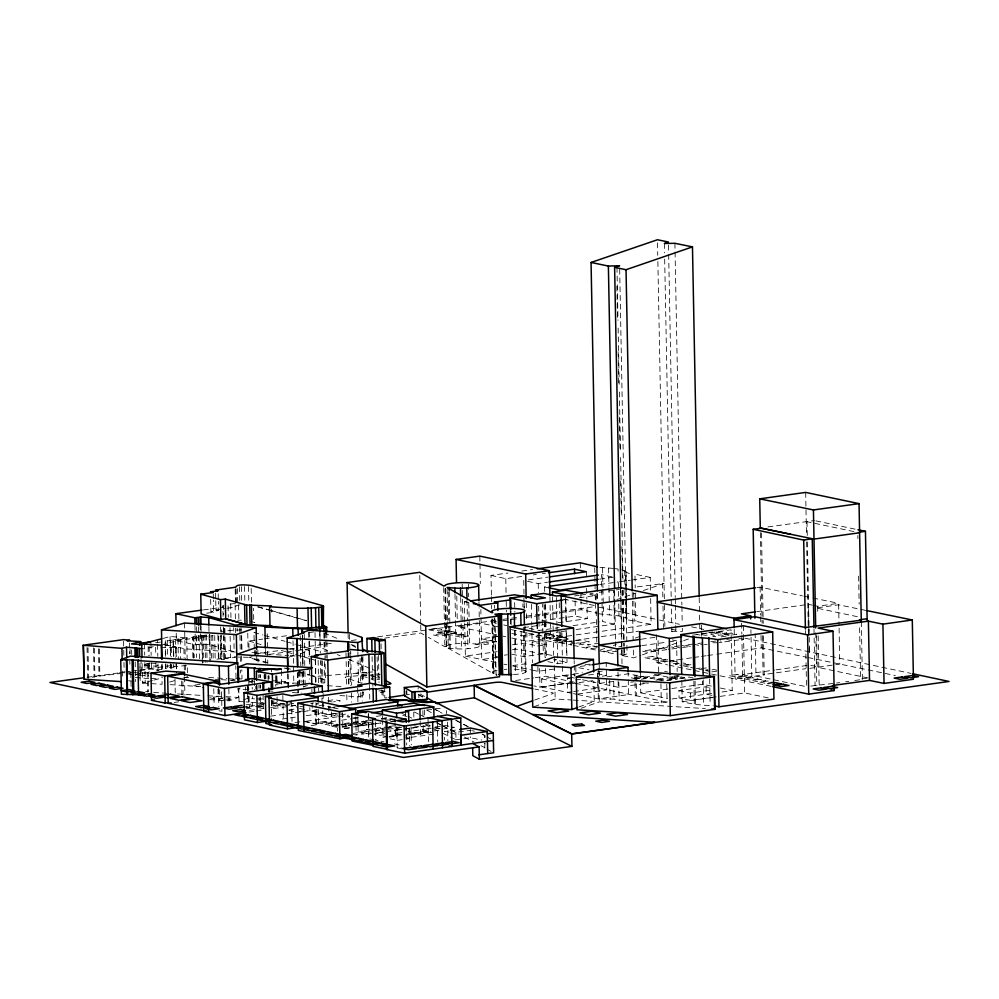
<?xml version="1.0" encoding="UTF-8"?>
<svg xmlns="http://www.w3.org/2000/svg" width="999" height="999" viewBox="0 0 999 999"><rect width="100%" height="100%" fill="white"/><g stroke="black" fill="none" stroke-linecap="round" stroke-linejoin="round"><path stroke-width="0.75" stroke-dasharray="5 3.75" d="M626.398 597.976L625.998 571.59L621.69 569.73M650.636 598.576L651.136 624.313L626.385 619.58L626.311 588.236M209.977 661.987L209.678 634.377L210.165 660.027M165.384 656.355L165.097 641.258L173.464 639.934L173.789 656.53M165.884 664.085L165.959 668.618L165.971 667.856L173.988 667.095L173.926 664.073M446.391 646.415L444.842 646.74L428.371 637.325M202.36 663.086L201.835 635.539L192.495 637L192.907 658.129M625.911 572.24L629.432 573.538M223.077 616.42L222.877 605.906L223.888 605.244M224.088 635.526L224.088 659.964L223.626 635.826M176.224 633.204L176.373 640.709L195.342 644.792L201.398 644.03L209.241 644.567L234.153 651.735L233.691 627.722M141.009 658.304L141.334 674.999L140.21 675.474L139.972 663.336M207.842 695.816L224.588 696.54M265.372 649.55L265.447 654.058L267.607 653.259L249.163 652.11M238.773 687.999L239.036 701.523L241.858 700.474M243.269 699.949L247.502 698.376L254.433 698.838M671.74 626.972L671.827 631.655L675.886 630.157L675.799 625.474M265.297 703.271L259.265 703.346L259.153 697.339M534.14 706.63L555.157 698.975L571.69 699.999M578.821 707.005L594.243 701.398L593.856 681.181M209.628 699.612L229.096 700.823L238.411 697.464L238.237 688.436M534.64 700.062L552.984 693.531A5.657 0.937 -1.1 0 0 552.459 692.732L534.877 689.11M240.235 687.961L237.412 688.973L248.214 689.66M581.143 708.266L599.288 701.86L705.331 708.591M149.338 663.011L142.732 665.346L155.969 666.196L161.251 664.335M135.402 674.887L141.995 672.552L147.877 672.926M289.048 657.192L295.966 654.757M300.562 653.883L309.203 650.062L300.125 649.512M231.631 680.307L235.602 678.908M250.387 681.518L253.034 680.581M307.43 685.514L303.359 686.95L307.217 685.564M292.395 692.569L301.336 693.044M339.897 695.541L358.753 696.865L363.611 695.154L363.549 692.045M248.739 696.078L248.314 702.272L248.202 696.266M616.833 599.612L636.013 593.044M643.393 590.521L664.048 583.466L634.777 587.2M599.987 650.112L605.881 648.089M613.261 645.566L616.221 644.555M635.389 637.999L642.769 635.476M621.915 647.702L622.065 655.506L633.491 657.866L640.871 655.332M642.345 654.832L670.391 645.192M671.877 644.68L682.205 641.133M683.678 640.621L691.058 638.086M622.065 655.506L627.06 653.883L619.642 267.295M619.88 654.133L627.06 653.883M142.12 663.523L142.495 683.079L152.46 680.444M161.326 645.192L186.726 637.687L187.125 658.741M169.555 682.092L175.524 680.319M182.992 678.121L187.475 676.798L187.275 666.271M239.86 604.969C238.973 605.144 234.141 605.494 236.101 606.93L236.039 603.896M163.074 638.411L170.067 636.563L186.726 637.687M153.908 680.082L162.425 677.884M240.771 679.12L241.995 678.796L241.82 669.742M153.272 646.69L144.605 648.875L141.758 648.588M237.1 657.092L221.903 659.128L221.428 634.989M128.584 680.769L136.513 681.393M257.08 705.943L263.149 704.969M127.647 674.113L130.045 673.351M810.788 686.076L835.052 683.229M767.944 526.91L814.422 520.554M495.005 618.856L496.078 674.924L496.99 674.787M809.814 668.368L839.784 664.06L839.06 626.635M547.914 661.65L557.704 663.723L567.02 662.325L566.408 630.032M215.759 600.749L215.934 609.865L226.011 608.403M227.46 608.191L236.101 606.93M272.19 700.486L272.252 703.496L277.21 704.37L282.043 703.671L271.141 703.096M249.013 712.075L254.757 711.238M256.194 711.026L263.374 709.989L263.024 691.882M574.575 595.941L579.208 595.267M580.744 595.042L588.473 593.918M590.009 593.693L593.094 593.244M599.275 592.345L602.36 591.895M608.541 591.008L614.71 590.109M616.258 589.885L619.343 589.435M559.777 631.892L559.989 642.619L638.723 631.193M537.712 646.041L546.341 644.792L540.659 643.693M556.63 659.328L553.746 659.752L567.02 662.325M338.336 706.468L331.393 707.467L339.76 709.165M572.14 691.745L567.594 692.407L567.32 678.084L571.865 677.422M588.523 675.024L597.614 673.726L606.455 675.599L597.327 676.897M570.466 683.865L593.194 680.594M331.481 711.8L331.755 726.236L338.698 725.237M341.408 724.849L349.762 723.638M352.622 723.226L371.528 720.504M381.156 719.105L386.95 718.269L395.317 719.967M573.651 691.533L597.889 688.036L597.702 678.021M349.525 727.547L342.907 728.496L342.595 712.624M353.459 726.972L370.392 724.537M371.69 724.35L381.069 722.989M390.509 721.628L396.578 720.754M757.03 587.599L760.102 587.162L802.372 595.866M174.213 702.447L178.721 701.81M246.328 707.829L249.313 707.404L249.076 695.329M580.357 666.433L592.519 664.697M329.308 708.104L335.202 707.267M656.505 634.69L657.042 662.724L667.769 661.201M669.305 660.976L692.295 657.717M693.818 657.492L699.949 656.618M701.485 656.405L706.081 655.756M707.617 655.531L715.284 654.445M716.82 654.22L761.263 647.914L806.568 657.23M602.335 671.053L597.802 671.703L598.314 698.863L614.048 699.1L619.168 700.137L661.288 702.896L667.132 702.122L666.783 684.352M580.606 679.27L576.048 679.919L573.139 679.308M606.992 676.835L628.159 673.813L665.209 681.068M577.847 694.018L606.73 689.922L606.206 662.762M449.001 731.031L444.443 731.68L448.901 732.667M450.512 730.818L458.091 729.732M450.324 729.657L455.856 732.367L470.267 730.306M681.817 680.394L682.23 701.76C692.494 704.145 702.759 705.631 713.099 705.544M408.878 728.109L409.091 738.673L397.115 740.346L396.853 726.76L397.177 747.839L401.273 747.252M455.244 739.884L470.417 737.724L481.78 740.047M491.396 595.079L491.008 575.399L507.942 573.014M521.79 571.053L532.567 569.53M528.309 579.882L548.151 577.085M523.988 594.143L523.726 580.519L538.236 583.541L547.489 582.23M544.705 591.495L544.617 586.962L547.677 586.525M599.687 579.145L613.448 577.185M173.426 656.218L173.114 639.622L193.094 637.337L193.506 658.466M599.75 584.515L618.106 581.93M619.642 581.705L630.344 580.194M631.88 579.982L650.237 577.397L650.524 592.532M160.814 647.065C168.681 648.501 176.323 645.791 183.916 648.776L235.527 652.047M139.81 670.604L151.411 668.98L158.791 670.516M496.528 621.665L491.908 622.315L496.341 623.301M502.684 620.791L519.617 618.406M525.774 617.532L581.168 609.702L597.14 612.974L595.591 613.161L595.154 590.459M186.526 665.496L173.626 666.783L173.576 663.761M384.578 638.161L420.879 633.041L423.876 634.752M546.003 624.425L524.625 627.434L539.135 630.456L559.19 627.609M558.216 622.714L587.225 618.631L586.875 600.474M573.089 625.636L599.313 621.927M498.401 636.388L481.381 638.786L497.627 642.195M533.941 634.39L523.476 635.876L511.388 633.428M550.112 633.229L545.516 633.878L560.889 637.037L574.65 635.102M556.218 632.355L559.278 631.917M560.814 631.705L568.456 630.619M576.111 629.532L614.348 624.1L613.711 590.809M511.85 638.036L526.985 641.221L550.724 637.886L550.574 630.257M576.186 634.877L651.136 624.313M756.643 611.675L805.319 604.782M497.377 657.33L481.78 659.527L480.844 609.527M511.788 654.17L523.876 656.618L543.306 653.87L542.345 604.195M447.714 621.765L448.226 648.239L492.982 673.426L493.968 673.289L492.919 618.768M295.592 705.481L273.014 708.653L272.864 701.136M310.652 703.371L313.674 702.946M515.646 680.456L533.703 677.921M535.214 677.709L545.754 676.223L574.562 682.267L539.947 687.137L533.878 685.863M270.654 716.146L285.339 714.085M286.713 713.885L301.86 711.75M303.197 711.563L309.865 710.626L322.777 713.336L322.49 698.239M571.965 693.318L541.833 686.987L541.67 678.883L569.243 674.974M282.355 719.018L288.986 718.081M290.309 717.906L298.614 716.733M306.256 715.659L322.777 713.336M312.125 703.109L312.275 710.876L328.833 714.41L337.849 713.136M541.833 686.987L572.464 682.642M306.356 721.216L337.275 716.832M338.673 716.633L348.464 715.247M304.97 721.403L316.371 723.776L338.524 720.641M341.521 720.217L352.098 718.718M353.621 718.493L358.179 717.856M381.218 715.671L376.698 716.308L373.601 715.671M741.857 635.639L742.607 674.575L774.55 670.042M776.061 669.829L809.527 665.084M682.23 701.76L712.687 697.452M720.291 696.378L744.655 692.931L769.555 698.164M201.835 635.539L209.453 634.827M464.722 621.927L464.335 601.76L467.37 601.336M248.988 648.388L248.838 641.021L262.712 639.085M264.26 638.861L288.923 635.414M308.966 632.604L313.599 631.955M562.474 600.087L567.032 599.45M579.195 597.764L595.904 595.441L595.991 600.062M87.05 677.322L117.969 673.014M119.505 672.802L124.151 672.152M125.699 671.94L130.332 671.291M131.88 671.078L176.711 664.834M216.895 659.24L235.452 656.655M255.544 653.858L278.733 650.624M289.548 649.113L294.193 648.476M300.374 647.614L332.829 643.094M351.386 640.509L359.116 639.435M377.659 636.85L496.69 620.267M502.872 619.405L519.88 617.045M526.061 616.183L533.791 615.109M535.327 614.885L595.616 606.493M252.235 656.793L249.151 657.23L269.792 663.199M269.193 654.42L295.404 650.749M296.94 650.536L320.067 647.29L331.543 652.147M813.648 605.444L817.619 606.268L838.611 603.321L839.035 625.074M464.747 623.488L465.372 656.081L497.302 651.648M512.499 649.525L515.546 649.113L553.546 655.619M377.085 675.024L380.119 674.6M692.469 635.189L731.056 629.807L732.217 690.559L719.879 692.27M378.908 691.008L381.993 690.584L386.288 691.57L380.294 692.382M532.03 670.079L537.949 671.316L557.704 668.581M585.052 664.785L592.644 663.736M294.942 722.564L302.085 721.565M311.213 725.574L318.619 724.537L318.269 706.43M762.349 635.639L763.099 674.65L805.981 668.643M640.534 680.381L640.771 692.831L702.597 684.253L711.488 686.138M716.258 696.84L690.546 700.411L679.07 697.964L678.933 690.559L706.081 686.763L711.85 687.986M678.933 690.559L690.396 693.006L711.588 690.059M387.537 736.688L382.942 737.337L382.617 720.729M389.073 736.475L401.735 734.752M406.306 734.115L423.264 731.755L430.157 733.216M672.027 698.95L712.162 693.356M405.794 725.948L406.031 738.024L434.29 734.09M836.575 683.016L839.61 682.592M845.691 681.755L848.725 681.33M854.807 680.494L860.888 679.645M203.446 609.889L223.376 607.142L223.514 614.647M491.008 575.399L505.781 578.671L522.577 576.348M533.266 574.875L536.326 574.45M542.432 573.601L545.491 573.176M176.373 640.709L213.162 635.639M87.038 647.514L87.625 677.859L94.893 676.86L94.343 648.026M541.808 620.729L575.399 616.071L587.225 618.631M200.062 684.352L192.545 685.389L203.996 687.849M542.769 638.261L554.807 636.6L546.216 634.752L534.178 636.413L539.897 637.649M574.687 640.871L568.668 641.695L574.4 642.931M576.198 640.659L580.706 640.034L589.298 641.882L577.26 643.543M574.4 643.443L570.392 643.993L574.687 644.917M575.736 643.256L578.409 642.894L584.14 644.13L576.111 645.229M367.145 673.801L361.788 674.537L356.056 673.314L364.086 672.202L366.945 672.814M599.462 643.119L587.424 644.78L596.016 646.628M366.82 675.424L361.476 676.161L367.195 677.384M375.112 674.275L378.833 673.763M641.321 639.21L654.982 637.325M371.216 676.835L375.224 676.286M223.339 697.839L215.309 698.938L209.578 697.714L217.607 696.603L221.903 697.527M222.64 698.388L218.631 698.938L224.35 700.174M371.241 678.483L373.926 678.109M596.266 647.951L592.245 648.513L586.525 647.277L594.542 646.178L597.414 646.79M708.666 632.504L712.687 631.955M702.285 633.703L707.629 632.966L713.361 634.203L705.331 635.314L701.036 634.39M225.699 699.987L232.38 699.063L226.661 697.826M376.973 679.72L379.645 679.345M618.693 646.865L621.703 646.453M641.758 645.629L667.494 642.082M669.005 641.87L676.585 640.821L677.172 671.453M617.295 651.173L609.278 652.285L603.546 651.048L611.575 649.937L615.871 650.861M721.053 636.875L726.398 636.138L720.679 634.914L712.649 636.013L718.381 637.25M246.129 704.819L252.822 703.895M258.167 703.159L263.524 702.422M271.541 701.323L274.213 700.948M667.469 647.552L663.461 648.101L669.18 649.338M679.507 645.891L674.15 646.628L679.882 647.864M692.881 644.055L684.852 645.154L690.584 646.39M702.747 642.844L697.402 643.581L703.121 644.817M710.776 641.733L716.121 640.996M254.533 705.681L250.524 706.231L246.229 705.306M263.898 704.395L258.354 704.145M271.915 703.284L279.945 702.185M671.852 648.963L677.21 648.226L671.478 647.002M682.554 647.489L687.911 646.753L682.18 645.529M704.457 644.63L707.142 644.255M717.844 642.782L710.963 642.719M719.18 642.607L721.852 642.232M246.141 708.865L251.486 708.129L254.358 708.741M258.179 707.205L262.188 706.655M288.786 704.12L294.143 703.383L289.847 702.459M254.545 709.727L249.188 710.464L246.328 709.852M259.89 708.99L263.911 708.441M270.592 707.517L278.621 706.418L272.889 705.182M327.859 700.599L334.54 699.675L340.272 700.911L333.579 701.835M295.467 705.257L291.458 705.818L297.19 707.042M316.196 704.233L318.868 703.858L314.573 702.934M299.862 706.68L302.535 706.305M319.081 705.569L322.09 705.144L330.681 706.992L327.672 707.417M288.998 709.877L296.528 708.84M386.913 697.727L384.827 698.014L384.64 688.811M667.794 659.752L659.777 660.863L665.496 662.087L670.853 661.35M299.101 711.513L305.12 710.689M562.537 666.383L562.712 675.599L571.853 674.337M573.376 674.125L582.504 672.876M671.49 661.937L675.499 661.388L679.795 662.312M673.201 663.723L681.231 662.624M679.195 663.573L675.174 664.123L680.906 665.359M683.578 664.984L688.935 664.248L683.204 663.024M337.5 713.224L332.143 713.96L337.874 715.197M690.908 664.66L682.879 665.759L688.611 666.995L691.283 666.62M340.547 714.822L345.891 714.085L340.172 712.861M349.7 716.395L347.028 716.758L352.747 717.994L358.104 717.257M696.303 668.618L700.324 668.069M706.305 667.919L698.276 669.03L704.008 670.254M613.236 681.48L599.575 683.366L580.407 679.332M635.988 678.333L658.753 675.187L658.041 638.436M705.344 670.079L708.016 669.705M641.358 679.183L653.396 677.534L665.821 680.207L673.85 679.095L668.119 677.871L660.102 678.97M679.045 675.312L671.028 676.41L676.748 677.647L682.105 676.91M630.794 682.18L633.803 681.768M711.713 671.89L717.057 671.153M655.968 680.207L661.987 679.382M338.574 724.375L330.557 725.474L324.825 724.25L332.854 723.139L337.15 724.063M349.188 722.851L341.171 723.95L346.89 725.187L352.247 724.45M353.209 722.289L359.89 721.378L365.622 722.602L357.592 723.713L353.296 722.789M370.592 719.904L362.562 721.003L368.294 722.24L370.966 721.865M386.638 717.694L383.966 718.056L389.697 719.292L392.37 718.918M337.812 725.049L332.455 725.786L338.186 727.01M352.172 723.376L346.154 724.213L351.885 725.436M353.671 723.176L358.191 722.552L366.783 724.4L354.745 726.061M647.602 683.029L640.721 682.966M599.338 671.116L599.575 683.366L618.256 687.262L648.551 683.079M666.72 680.569L677.31 679.108L677.197 672.976M342.195 726.46L346.203 725.911L340.484 724.675M352.197 724.912L348.189 725.461L352.485 726.385M353.534 724.725L356.206 724.362L361.938 725.586L353.908 726.698M385.639 720.304L388.311 719.942L394.043 721.166L391.358 721.54M393.668 719.205L390.984 719.567L396.715 720.803M342.12 727.284L347.477 726.548L350.337 727.16M372.639 724.113L364.61 725.224L358.891 723.988L366.908 722.889L371.203 723.813M375.312 723.751L380.669 723.014M349.188 728.333L342.307 728.271M370.217 729.108L366.196 729.67L371.928 730.893M388.936 726.535L395.629 725.611M357.854 716.845L358.142 731.655L370.179 730.007M371.628 729.807L384.752 727.996M386.089 727.809L393.082 726.847M352.934 733.391L358.291 732.654L364.011 733.89L355.994 734.989L353.122 734.377M369.168 731.068L361.151 732.18L366.87 733.403L370.891 732.854M374.6 730.531L379.957 729.794L374.225 728.558M386.638 728.87L382.629 729.42L376.898 728.196L384.927 727.085L390.646 728.321L387.974 728.683M400.012 727.022L393.331 727.946L389.036 727.022M375 731.068L381.693 730.144L384.553 730.756M388.374 729.22L392.382 728.671L398.114 729.907L390.085 731.006M401.748 727.384L395.067 728.296L400.786 729.532L404.807 728.983M384.74 731.743L379.395 732.479L375.1 731.555M406.143 728.795L408.816 728.433M411.488 728.059L419.518 726.96L413.786 725.724M358.142 731.655L368.981 733.99L373.476 733.366M376.473 732.954L384.952 731.792M386.301 731.605L402.522 729.37M403.958 729.17L424.812 726.298L420.741 725.424M435.277 726.997L445.816 725.549L454.408 727.397L443.868 728.845M384.016 734.727L380.007 735.289L374.275 734.053L382.305 732.941L385.164 733.566M431.293 728.271L422.265 729.507L430.856 731.355M401.973 732.604L394.455 733.641L403.047 735.489M773.551 682.23L765.534 683.328L759.802 682.092L767.831 680.993L772.127 681.917M771.515 683.179L767.507 683.728L773.226 684.964M425.749 731.156L417.732 732.255L423.451 733.491L431.481 732.392L420.154 729.969L408.116 731.618L416.708 733.466L428.746 731.817M389.223 737.162L397.252 736.063L391.521 734.827M433.866 730.943L442.894 729.695M406.056 735.077L415.084 733.828L406.493 731.98M536.326 641.458L532.117 642.032L539.235 643.418M537.724 641.271L544.73 640.309L557.317 642.981L566.633 641.583L553.346 639.01L566.333 637.137L545.829 633.628M504.308 655.182L507.305 654.782M406.668 694.829L409.478 694.455M312.275 710.876L319.068 709.952L316.233 709.527M866.745 678.209L860.589 679.058L859.54 624.437M210.677 599.425L210.914 611.588L218.506 610.564L218.331 601.448M206.693 613.199L213.636 612.275L213.399 600.112M155.544 642.794L162.612 641.833M93.531 647.901L94.081 676.723L121.141 673.413M155.919 662.399L156.069 669.954L165.959 668.618M512.462 644.78L524.762 643.144L536.276 645.716M512.862 665.521L525.162 663.885L529.482 664.859M763.473 635.901L764.223 674.912L735.152 678.933L693.094 670.204M235.09 603.608L228.047 604.183L228.296 617.145M575.461 683.279L667.132 702.122M254.295 649.025L253.971 632.429L254.957 632.33M254.32 650.536L254.495 659.59L255.482 659.49L248.214 657.305L238.349 657.08M448.226 648.239L451.411 648.413A21.978 3.659 -1.1 0 0 456.031 648.826A16.334 2.722 -1.1 0 0 461.675 648.95A17.545 2.922 -1.1 0 0 467.932 648.676A17.97 2.997 -1.1 0 0 473.089 648.151A16.508 2.747 -1.1 0 0 479.795 645.816L479.07 607.854M299.887 656.106L309.265 656.518M366.833 675.049L348.401 676.535A4.933 0.824 -1.1 0 0 345.642 677.709L361.551 683.204M366.583 672.414L315.497 676.423L311.076 675.149M368.132 672.29L372.764 671.927M426.748 709.952L432.367 709.54M485.039 743.244L484.602 747.901L484.515 743.281M257.193 699.013L263.274 698.938M671.827 631.655L682.367 631.443L682.242 625.212M237.637 620.192L241.371 620.179M241.558 629.894L230.007 630.394L221.378 631.967L221.266 626.41M599.937 567.37L613.711 568.431M598.214 613.723L618.968 615.933L626.897 618.506M224.55 659.665L221.229 659.602L220.767 635.464M256.069 702.672L248.389 702.272L248.276 696.266M239.036 701.523L244.643 701.847M246.054 701.922L248.851 702.085M289.535 648.875L294.081 649.15M128.222 672.24L132.742 672.502M134.241 672.602L138.761 672.864M140.26 672.964L149.288 673.501M275.075 682.517L293.231 683.628M145.667 691.583L148.576 691.758L148.027 663.199M573.201 700.087L594.243 701.398M142.495 683.079L162.088 684.29L161.938 676.773M208.729 677.472L226.935 678.633M228.459 678.721L236.051 679.208L235.789 665.621M153.609 692.432L167.22 693.281M177.46 693.918L200.474 695.354M265.447 654.058L270.092 654.357M276.286 654.757L288.649 655.544M290.197 655.644L295.966 656.031M150.812 663.111L156.693 663.486M272.315 680.731L285.552 681.58L278.946 683.915L274.538 683.628M275.249 681.817L297.814 683.291M327.235 685.664L344.33 686.775M185.577 677.359L188.699 677.559M215.16 679.258L219.83 679.557M221.391 679.657L235.402 680.556M249.413 681.455L254.083 681.755M129.171 674.213L133.729 674.5M135.252 674.6L141.334 674.999M249.063 681.98L252.01 682.167M139.81 675.162L148.626 675.736M170.167 684.652L200.737 686.613M268.269 690.958L272.902 691.258M435.289 708.353L443.718 708.89M226.024 696.64L238.411 697.464M135.165 677.522L148.726 678.546M151.186 678.358L158.242 678.983M615.159 568.631L618.056 569.018L618.119 572.04M94.081 676.723L94.893 676.86M492.032 619.842L493.056 672.789L493.981 673.176M258.529 706.193L262.874 706.93M589.81 594.405L595.904 595.441M255.532 706.243L262.874 707.529M249.313 707.404L245.816 706.78L252.585 705.731L252.41 696.678M219.006 710.751L221.928 711.3L221.491 688.661M87.625 677.859L88.586 678.059L87.999 647.702M331.755 726.236L340.122 727.934M671.765 629.308L675.886 630.157M803.883 596.178L811.438 597.727M812.949 598.039L838.611 603.321M865.696 610.377L838.648 604.807L816.096 607.966L859.627 617.157M544.617 586.962L548.813 587.824M696.99 634.452L699.924 635.052M808.066 657.542L895.391 675.524M771.191 686.375L735.152 678.933L734.34 636.825M471.69 730.606L474.525 731.181M369.992 738.923L373.813 739.71M375.087 739.972L378.034 740.571M380.994 741.183L384.028 741.807M394.318 743.918L402.435 745.579M397.177 747.839L402.722 748.975M812.324 605.169L808.353 604.345L808.74 624.587M563.586 599.1L596.178 605.856M810.851 665.359L818.78 667.007M559.989 642.619L571.84 645.079M573.326 645.391L597.027 650.312M599.949 650.911L615.834 654.208M657.042 662.724L667.557 664.897M669.055 665.209L691.583 669.892M164.173 644.58L175.974 647.04L176.149 656.106M806.218 521.553L857.779 532.38M650.237 577.397L634.964 574.188L635.227 587.799M464.335 601.76L468.806 602.697M497.752 626.76L481.106 623.264L457.367 626.598L496.715 634.865M511.376 629.62L550.724 637.886M502.772 636.138L505.794 636.775M494.942 635.664L497.24 636.151M495.342 656.405L498.788 657.13M465.372 656.081L496.553 662.624M503.933 664.173L506.893 664.797M512.799 666.033L530.556 669.767M164.298 644.617L175.974 647.052M156.069 669.954L158.991 670.554M815.921 520.866L856.443 529.433M868.268 678.009L817.232 667.22L816.583 632.891M672.302 639.922L676.585 640.821M654.345 674.263L677.31 679.108M578.733 667.694L588.998 669.854M562.712 675.599L574.512 678.084M567.32 678.084L571.69 678.995M541.67 678.883L567.444 684.303M573.414 693.631L576.323 694.243M577.784 694.542L598.314 698.863L628.546 694.555L628.146 673.426M303.509 721.365L318.619 724.537M598.663 607.142L658.079 619.742M659.602 620.067L679.407 624.263M691.595 626.848L703.783 629.432M715.971 632.017L732.729 635.576M744.917 638.161L910.963 673.388M720.366 688.036L732.217 690.559M712 695.391L706.218 694.168L706.081 686.763M572.315 674.55L575.299 675.174M640.771 692.831L667.519 698.526M406.031 738.024L409.091 738.673M390.022 738.835L397.115 740.346M738.96 638.361L743.256 639.285L735.227 640.396L730.931 639.472M726.822 639.522L732.554 640.759L724.525 641.87L720.229 640.946M694.317 644.355L698.613 645.279M716.87 670.167L714.01 669.555L705.981 670.654L710.277 671.578M669.23 660.064L673.526 660.988M690.584 667.394L694.879 668.319M664.635 671.353L667.494 671.965M693.219 677.984L688.923 677.06L676.523 678.733L670.791 677.497L678.821 676.398L684.552 677.622M680.893 678.159L686.625 679.395M658.329 674.238L661.188 674.862M656.93 679.145L662.662 680.381M631.356 677.821L637.087 679.058M634.24 678.671L637.112 679.295M369.493 675.049L373.788 675.973M376.598 677.747L379.458 678.358M371.441 679.47L374.3 680.082M402.697 715.484L406.993 716.408M327.947 701.098L332.242 702.022M425.924 724.562L430.219 725.486L422.19 726.585L417.894 725.661M435.202 727.509L442.37 729.058M434.303 727.846L441.458 729.395M381.293 718.431L387.013 719.655M280.382 703.259L286.114 704.482M369.593 722.514L373.876 723.438M299.538 708.428L308.129 710.277M288.923 710.389L296.091 711.925M383.491 735.926L387.787 736.85M742.607 674.575L751.822 676.573L750.898 629.782M611.95 576.86L601.498 574.575L601.997 600.299M614.348 624.1L602.397 621.49L602.022 601.81M450.387 732.991L457.804 734.627M503.733 624.937L506.693 625.586M763.099 674.65L764.223 674.912M210.914 611.588L213.636 612.275M215.934 609.865L218.506 610.564M257.754 606.967L266.608 609.477M268.082 609.889L306.456 620.741M257.892 606.693L269.705 610.077M271.191 610.501L306.668 620.654M253.971 632.429L262.837 634.977M264.323 635.389L285.015 641.321M286.488 641.745L295.354 644.28M296.84 644.705L321.965 651.897M254.495 659.59L266.321 662.974M284.053 668.056L288.486 669.33M298.838 672.29L309.178 675.249M310.664 675.674L325.437 679.907L325.1 661.8M248.838 641.021L254.745 642.732M256.219 643.156L263.586 645.292M281.281 650.411L285.702 651.698M287.175 652.122L309.29 658.516M310.764 658.94L315.185 660.227M286.014 667.894L290.434 669.18M299.275 671.74L309.603 674.725M250.424 621.303L254.77 622.602L253.783 622.702L253.509 608.304M324.063 632.916L339.835 639.585M351.298 644.442L355.594 646.266M337.275 654.57L340.147 655.794M348.738 659.427L375.986 670.953M414.385 712.037L418.531 714.073M419.917 714.747L424.063 716.783M436.501 722.889L440.646 724.912M442.033 725.599L448.951 728.983M400.699 712.662L411.763 718.094M425.586 724.862L440.796 732.329M442.182 733.004L449.088 736.388M450.474 737.075L454.62 739.098M432.48 708.179L442.132 713.211M455.931 720.404L468.344 726.885M482.13 734.078L484.89 735.526L485.014 741.695M436.863 722.677L440.996 724.837M442.37 725.561L449.275 729.158M450.649 729.882L458.928 734.19M464.435 737.075L474.1 742.107M480.994 745.704L485.127 747.864M435.189 709.34L442.082 712.974M455.869 720.229L468.269 726.773M482.355 734.19L484.89 735.526L484.478 741.733M496.078 674.924L496.94 675.386M486.95 736.962L490.821 739.073M487.187 749.312L491.058 751.41M376.848 675.749L379.62 677.26M352.023 645.354L355.756 647.439M420.142 693.93L425.424 697.09M418.281 694.405L424.637 698.014M418.281 694.567L427.185 699.625M426.973 710.177L432.255 713.174M446.403 646.203L445.292 588.349M222.877 605.906L223.376 607.142M362.762 691.72L363.611 695.154M861.3 621.74L862.412 679.432M857.841 535.501L857.891 538.623M858.616 576.073L859.152 604.158M817.619 606.268L817.731 612.424M818.181 635.814L819.192 685.764M815.796 632.704L816.807 685.764M813.985 629.233L815.072 685.401M807.005 521.69L807.279 535.739M807.392 541.982L809.04 627.797M809.065 629.358L809.19 635.601M809.215 637.162L809.515 652.759M808.778 626.148L808.89 632.379M809.19 647.951L809.277 652.622M805.669 492.407L806.493 535.589M806.618 541.833L808.253 627.647M808.291 629.208L808.378 633.89M805.431 630.581L805.494 633.728M805.881 653.983L806.505 686.75L755.993 675.961L755.194 633.841M761.5 532.929L763.236 623.426M760.376 532.654L762.112 623.164M760.102 587.162L760.639 615.197M760.664 616.758L760.788 622.989M761.026 635.451L761.263 647.914M743.368 625.774L744.655 692.931M741.62 623.176L741.832 634.078M734.19 629.02L734.315 635.314M709.665 678.97L710.164 704.919M703.221 679.819L703.721 705.769M701.46 625.062L701.548 629.732M701.573 631.293L701.698 637.524M702.534 681.131L702.597 684.253M699.2 597.639L699.799 628.808M695.054 681.156L695.491 704.045M693.88 681.318L694.317 704.208M690.396 693.006L690.546 700.411M674.912 243.294L681.855 604.944M681.892 606.505L682.217 623.651M668.493 245.117L668.643 252.909M668.681 254.47L675.262 597.414M675.287 598.975L675.386 603.646M675.411 605.207L675.774 623.913M664.372 243.494L664.56 252.847M664.672 259.091L671.715 625.411M670.042 675.799L670.129 680.469M657.504 242.857L657.754 255.307M657.866 261.526L664.347 598.788M664.46 604.919L664.872 626.373M662.574 583.166L662.899 600.024M663.011 606.156L663.423 627.609M660.926 683.641L661.288 702.896M640.384 672.589L640.496 678.821M635.339 593.856L635.864 621.091M636.313 675.074L636.713 695.816M633.728 592.557L634.278 621.316M634.914 675.237L635.027 681.168M635.052 682.654L635.314 695.978M632.23 592.395L633.166 640.721M633.341 650.074L633.491 657.866M625.998 571.59L626.286 586.725M626.423 599.487L626.81 619.155M624.675 570.691L625.199 597.939M625.224 599.45L625.574 617.607M616.97 267.32L617.994 320.329M618.144 328.122L619.218 384.24M619.368 392.033L620.504 451.273M620.629 457.505L621.728 515.184M621.878 522.976L622.964 579.095M623.164 590.009L623.314 597.802M623.351 599.363L624.25 646.128M624.275 647.689L624.4 653.92M616.87 286.176L617.507 318.906M618.131 351.648L618.756 384.378M619.392 417.107L620.042 451.411M620.616 481.031L621.241 513.761M621.878 546.503L622.502 579.233M622.714 590.147L622.864 597.939M622.889 599.5L623.788 646.266M623.813 647.827L623.938 654.058M622.102 590.909L622.589 616.633M620.816 590.034L620.953 597.827M620.991 599.388L621.765 639.909M621.803 641.47L621.89 646.153M620.554 587.599L621.553 639.797M621.578 641.333L622.027 664.36M618.319 582.642L618.618 597.777M618.731 603.821L618.968 615.933M618.831 682.367L619.168 700.137M617.969 671.952L618.256 687.262M614.597 590.297L615.559 640.172M615.584 641.733L615.684 646.415M614.148 591.133L614.298 598.701M614.323 600.212L614.61 615.347M613.711 681.318L614.048 699.1M608.603 568.019L608.94 586.188M608.978 587.699L609.502 614.934M609.715 680.244L610.089 699.5M602.572 567.932L602.946 587.612M602.971 589.123L603.471 614.847M599.225 664.997L599.313 669.592M597.414 593.731L597.539 599.949M598.663 669.068L598.801 676.523M598.826 678.009L599.288 701.86M596.753 593.306L596.903 600.874M597.614 673.726L597.664 676.585M596.203 610.826L596.915 647.727M594.717 567.757L595.004 582.892M595.029 584.415L595.117 588.948M586.326 571.728L586.463 579.283M586.638 588.374L586.85 598.963M580.269 562.787L580.394 568.843M580.881 594.567L580.943 597.589M580.968 599.113L581.168 609.702M575.112 600.936L575.399 616.071M575.799 667.082L575.948 674.625M574.15 660.539L574.213 663.648M574.238 665.197L574.45 676.061M565.821 599.275L566.283 623.888M565.571 597.914L566.071 624.05M566.196 630.207L566.695 656.343M561.888 632.604L562.512 664.847M560.801 632.492L560.889 637.037M559.228 602.772L559.428 613.498M556.443 597.602L556.53 602.222M556.555 603.758L556.967 625.287M557.005 626.823L557.704 663.723M554.358 656.992L555.157 698.975M552.534 596.703L553.059 624.387M553.096 625.923L553.209 632.067M553.234 633.603L553.658 655.307M549.925 596.665L550.399 621.091M550.424 622.614L550.549 628.721M545.566 604.02L546.091 631.705M546.128 633.241L546.565 656.643M544.967 605.119L545.254 620.254M545.279 621.765L545.429 629.333M544.705 621.902L544.855 629.657M544.892 631.218L545.392 657.604M545.604 668.468L545.754 676.223M544.03 604.158L544.505 628.758M544.617 634.914L545.067 658.091M538.236 583.541L538.411 592.619M538.673 606.243L538.936 619.867M538.961 621.378L539.135 630.456M539.585 668.506L539.947 687.137M537.287 623.726L537.4 629.882M537.025 623.651L537.175 631.343M537.862 666.708L537.949 671.316M531.393 604.345L531.78 624.338M531.818 625.874L531.93 632.03M531.955 633.566L532.517 662.774M526.248 603.059L526.336 607.642M526.448 613.748L526.598 621.378M526.798 632.055L526.985 641.221M525.112 626.286L525.199 630.844M525.237 632.367L525.998 671.852M524.163 603.221L524.25 607.767M523.901 597.777L524.1 608.528M524.463 626.985L525.299 672.452A16.321 2.722 -1.1 0 1 521.928 673.576A16.084 2.685 -1.1 0 1 515.459 674.375A18.581 3.097 -1.1 0 1 513.049 674.525M522.864 603.846L522.927 606.955M523.314 627.135L523.876 656.618M521.116 631.518L521.928 673.576M514.647 602.547L514.835 611.863M515.184 630.481L515.546 649.113M514.622 630.756L515.459 674.375M510.951 610.701L511.213 624.675M510.264 610.377L510.526 624.213M505.781 578.671L506.081 593.806M506.218 601.373L506.431 611.975M494.355 605.194L494.418 608.291M494.592 617.607L495.504 670.691A16.583 2.76 -1.1 0 1 497.065 670.304M492.495 620.079L493.506 673.039M491.421 596.59L491.658 608.703M491.933 618.918L492.982 673.426M479.82 556.106L479.932 562.212M479.97 563.736L480.344 583.578M478.946 601.773L479.033 606.331M468.419 584.315L468.656 596.765M468.781 602.996L469.555 643.493A17.97 2.997 -1.1 0 1 475.149 644.005A16.059 2.672 -1.1 0 1 478.633 644.817A16.171 2.697 -1.1 0 1 479.795 645.816M470.229 727.996L470.417 737.724M467.008 600.399L467.395 620.641M467.42 622.202L467.932 648.676M462.187 584.165L462.275 588.836M462.3 590.397L463.324 643.344A17.42 2.91 -1.1 0 1 469.555 643.493M460.689 597.552L461.675 648.95M456.78 596.078L457.217 618.968M454.995 594.318L456.031 648.826M455.856 732.367L456.006 739.784M449.225 591.62L450.324 648.276M448.164 592.07L448.701 620.104M448.826 626.323L449.238 648.139M447.09 589.06L447.689 620.204M445.542 588.224L446.653 645.841A18.207 3.034 -1.1 0 0 446.428 646.128M445.042 588.923L445.729 624.75M445.754 626.298L446.141 646.553M447.49 722.115L447.852 740.659M446.553 710.626L446.615 713.711M443.706 587.549L444.842 646.74M444.555 737.237L444.605 740.022M437.35 722.389L437.724 742.007M428.034 719.18L428.496 743.331M424.488 710.002L424.612 715.933M422.864 710.626L422.977 716.658M423.151 725.711L423.264 731.755M419.767 575.412L420.704 623.701M420.729 625.249L420.879 633.041M420.167 720.928L420.454 736.013M418.856 694.879L418.906 697.964M418.119 686.163L418.169 688.96M413.748 712.125L413.861 718.044M410.964 726.723L411.313 744.829M409.403 727.909L409.74 746.016M406.805 690.159L406.893 694.355M406.156 691.158L406.206 693.955M406.343 725.336L406.718 744.954M405.507 710.863L405.619 716.895M395.017 719.043L395.08 722.052M394.93 719.018L394.992 722.04M383.054 690.946L383.204 698.713M381.044 643.818L381.168 649.937M382.53 716.208L382.592 719.218M381.905 689.822L382.055 697.577M378.484 655.419L379.008 682.604M377.135 656.83L377.41 671.565M375.587 721.778L375.924 739.884M372.639 674.612L372.864 686.4M372.09 656.605L372.565 681.505M369.493 685.339L369.755 699.312M368.581 713.249L368.981 733.99M368.256 714.522L368.718 738.661M362.862 656.355L363.336 681.181M362.113 657.579L362.587 682.404M361.513 656.43L362.025 682.816M362.212 692.12L362.387 701.173M360.077 658.478L360.552 683.316M360.726 692.632L360.876 700.386M357.892 651.86L358.479 682.904M358.691 693.768L358.753 696.865M357.654 688.161L357.917 701.748M355.819 716.807L356.168 734.914M350.711 651.086L350.774 654.183M350.811 655.731L351.373 685.227M351.523 692.981L351.698 702.297M349.525 634.402L349.675 642.17M349.712 643.718L349.975 657.679M350.012 659.24L350.512 685.626M348.114 633.94L348.201 638.611M348.314 652.684L348.938 685.277M348.089 652.759L348.713 685.351M345.991 652.809L346.641 686.95M346.79 694.717L346.94 702.472M337.575 728.184L337.637 731.193M328.496 697.339L328.833 714.41M326.748 632.804L327.148 653.821M327.185 655.332L327.235 658.341M325.599 632.579L325.974 652.085M326.036 655.082L326.099 658.104M324.55 633.241L324.687 640.746M324.712 642.245L324.887 651.248M324.975 655.769L325.062 660.289M323.838 633.104L323.988 640.609M324.013 642.107L324.188 651.111M324.388 661.65L324.8 682.767L320.866 683.304L320.429 660.664M322.49 660.826L322.939 684.115M323.114 693.418L323.376 707.392M321.228 660.576L321.666 683.853M321.94 697.826L322.028 702.472M319.917 633.628L320.292 653.134M319.755 631.093L320.067 647.29M318.119 660.289L318.619 686.675M318.656 688.224L318.718 691.333M315.01 632.504L315.409 653.521M315.534 659.54L315.996 683.678M315.284 659.864L315.734 683.141M315.971 702.647L316.371 723.776M315.559 709.777L315.884 726.373M314.86 709.902L314.947 714.435M311.863 689.148L311.925 692.245M309.128 631.793L309.278 639.547M309.315 641.096L309.702 661.276M308.803 632.517L308.953 640.022M308.978 641.52L309.503 668.593M309.528 670.104L309.702 679.158M309.815 707.617L309.865 710.626M304.22 634.29L304.77 666.021M304.932 671.54L305.17 687.075M302.485 635.039L302.572 639.547M302.597 641.046L303.059 665.109M303.184 671.141L303.409 683.216M302.372 635.739L302.822 665.921M303.059 671.428L303.197 685.464M302.123 640.859L302.585 664.922M302.734 672.464L302.909 681.518M300.2 635.701L300.799 665.908M300.886 671.39L301.111 682.442M299.076 671.278L299.313 683.691M298.913 671.316L299.151 683.391M297.852 672.664L298.239 692.844M297.602 672.764L297.989 692.931M293.007 640.834L293.818 683.004M291.646 700.324L292.045 721.453M287.862 668.206L287.949 672.714M287.987 674.213L288.274 689.248M287.724 667.469L287.812 672.127M287.849 673.676L288.137 689.198M282.829 695.466L283.329 721.116M281.406 670.604L281.693 685.626M276.86 675.986L277.035 685.002M276.661 675.811L276.835 684.839M277.073 696.852L277.21 704.37M275.537 675.686L275.736 686.213M271.541 609.028L271.591 612.062M271.591 668.93L271.641 671.927M271.528 700.024L271.703 709.078M271.316 700.649L271.666 718.756M269.068 675.961L269.118 678.97M269.293 687.986L269.38 692.494M268.319 675.624L268.381 678.633M268.556 687.649L268.631 692.157M267.233 633.753L267.807 663.823M268.044 675.886L268.132 680.419M265.534 658.578L265.622 663.111M265.834 673.676L265.946 679.707M264.897 673.913L265.01 679.932M264.747 674.712L264.835 679.22M264.098 674.974L264.148 677.971M260.252 674.75L260.302 677.747M260.452 685.264L260.514 688.274M259.94 674.35L259.99 677.359M260.14 684.864L260.202 687.874M260.364 696.89L260.489 702.909M258.716 674.787L258.778 677.797M258.916 685.314L258.978 688.323M257.829 649.949L258.054 661.975M256.606 650.911L256.668 654.008M256.693 655.569L256.843 663.324M256.943 685.489L257.03 689.997M256.668 684.902L256.755 689.41M255.307 650.436L255.432 656.468M255.756 686.138L255.819 689.135M254.508 680.569L254.683 689.585M251.174 588.486L251.473 603.683M252.06 678.571L252.26 689.135M248.526 586.525L248.838 603.234M248.788 680.244L248.963 689.298M247.752 633.166L248.039 648.251M248.564 687.05L248.626 690.059M248.152 690.259L248.039 684.24L248.089 690.247M247.277 686.35L247.352 690.858M247.39 692.369L247.502 698.376M244.555 586.463L244.842 601.66M245.442 687.162L245.504 690.184M241.421 586.588L241.708 601.785M241.671 635.938L241.958 651.023M241.021 627.634L241.134 633.628M241.159 635.127L241.446 650.137M241.571 656.168L241.708 663.711M239.51 586.738L239.772 600.411M239.785 627.946L239.91 633.953M239.935 635.451L240.222 650.461M240.334 656.48L240.484 664.023M240.597 670.067L240.659 673.076M238.599 604.932L238.898 620.766M237.437 588.586L237.75 605.307M237.125 628.146L237.188 631.156M235.951 588.985L236.214 602.659M235.752 588.698L236.014 602.372M235.202 589.41L235.464 603.096M235.115 605.044L235.402 619.455M235.364 628.109L235.452 632.604M230.694 603.871L230.969 618.281M229.957 627.609L230.532 657.554M228.858 688.798L229.096 700.823M224.85 628.334L225.424 658.279M223.951 628.334L224.026 632.504M223.776 628.159L223.888 634.153M223.277 626.922L223.389 632.916M220.604 626.885L220.704 632.442M220.23 636.013L220.667 658.653M218.194 593.856L218.306 599.924M219.693 689.722L219.892 700.249M218.444 636.238L218.881 658.878M217.919 634.927L218.419 660.576M218.719 688.648L218.868 696.166M218.506 688.898L218.856 707.005M217.957 688.948L218.107 696.453M215.622 593.156L215.734 599.238M214.71 635.576L215.172 659.715M213.287 594.043L213.374 598.601M212.725 635.601L213.199 659.74M213.798 688.723L214.123 705.319M211.076 635.714L211.538 659.852M208.891 626.56L209.241 644.567M206.556 635.177L207.08 662.337M204.97 635.227L205.494 662.387M203.321 635.339L203.833 662.499M202.048 635.664L202.572 662.824M201.049 626.023L201.199 633.528M201.224 635.027L201.398 644.03M200.187 624.912L200.562 644.417M199.088 636.263L199.575 661.925M198.451 626.748L198.801 644.755M196.616 626.835L196.953 644.842M196.104 636.388L196.516 657.504M194.967 625.287L195.342 644.792M193.831 636.613L194.231 657.742M184.54 623.026L185.227 658.728M185.339 664.934L185.464 671.141M183.916 648.776L184.091 657.829M184.241 665.371L184.328 669.904M184.54 676.897L184.89 695.004M182.854 681.555L183.117 695.129M181.631 681.106L181.918 696.203M180.32 639.135L180.694 658.753M177.959 639.135L178.334 658.753M176.199 647.252L176.373 656.306M176.511 663.848L176.686 672.901M176.299 663.648L176.473 672.702M175.412 639.298L175.749 657.404M174.987 679.27L175.25 692.856M173.239 639.884L173.551 656.48M173.701 664.023L173.764 667.045M171.341 647.702L171.516 656.755M171.666 664.298L171.753 668.831M170.317 640.322L170.642 656.917M170.779 664.46L170.841 667.482M170.067 636.563L170.442 656.118M170.579 663.636L170.692 669.655M167.22 640.471L167.545 657.067M167.695 664.61L167.745 667.632M165.447 640.696L165.759 657.292M165.534 663.898L165.622 668.418M162.138 663.985L162.238 668.643M161.713 664.735L161.801 669.255M157.492 639.884L157.542 642.881M157.567 644.392L157.805 656.43M157.942 663.811L158.067 669.967M155.632 647.315L155.782 654.857M150.911 643.331L151.149 655.394M151.299 662.949L151.411 668.98M149.176 646.365L149.35 655.481M149.488 663.061L149.663 672.165M148.114 646.69L148.289 655.794M148.426 663.373L148.601 672.477M147.015 663.498L147.565 692.057M144.493 643.156L144.73 655.194M144.867 662.537L145.242 682.267L140.185 681.967L139.872 665.272M135.19 661.85L135.564 681.58M131.631 649.974L131.718 654.52M130.807 672.664L131.094 687.699M130.02 649.375L130.107 653.933M129.458 642.994L129.658 653.621M129.808 661.213L129.87 664.248M123.564 641.133L123.714 648.726M123.739 650.249L123.864 656.318M123.976 662.387L124.176 673.001M122.377 671.103L122.527 678.683M99.326 648.963L99.85 676.273M98.489 648.813L99.013 676.123M370.941 674.75A4.933 0.824 -1.1 0 1 373.401 674.8M493.007 672.789A17.183 2.86 -1.1 0 1 495.529 670.691M525.299 672.452A17.245 2.872 -1.1 0 0 525.949 671.253A16.134 2.685 -1.1 0 0 523.239 670.129A16.708 2.785 -1.1 0 0 517.944 669.417A17.108 2.847 -1.1 0 0 513.074 669.18M506.818 669.255A17.108 2.847 -1.1 0 0 506.031 669.28A15.934 2.66 -1.1 0 0 504.32 669.38M446.653 645.841A17.333 2.885 -1.1 0 1 450.249 644.567A16.783 2.797 -1.1 0 1 456.181 643.731A16.259 2.71 -1.1 0 1 463.324 643.344M436.076 628.508L428.047 629.607L433.778 630.844L441.808 629.745L436.076 628.508M445.754 630.631L437.724 631.73L443.456 632.966L451.473 631.855L445.754 630.631M449.65 631.006L437.612 632.667L446.203 634.515L458.241 632.854L449.65 631.006M440.909 633.778L432.879 634.877L438.611 636.113L446.64 635.002L440.909 633.778M454.92 632.916L446.89 634.028L452.622 635.252L460.651 634.153L454.92 632.916M462.712 634.74L454.682 635.851L460.414 637.075L468.431 635.976L462.712 634.74M491.046 640.509L483.029 641.608L488.748 642.844L496.778 641.733L491.046 640.509M482.704 642.707L474.675 643.806L480.407 645.042L488.436 643.943L482.704 642.707M561.363 637.237L549.325 638.898L557.917 640.746L569.954 639.085L561.363 637.237M560.501 639.26L552.472 640.359L558.204 641.595L566.233 640.496L560.501 639.26M721.003 631.705L712.986 632.804L718.706 634.04L726.735 632.929L721.003 631.705M731.168 633.054L723.151 634.153L728.87 635.389L736.9 634.278L731.168 633.054M650.074 649.949L642.057 651.048L647.777 652.285L655.806 651.173L650.074 649.949M660.776 648.476L652.759 649.575L658.478 650.811L666.508 649.7L660.776 648.476M283.591 703.708L275.562 704.819L281.293 706.043L289.323 704.944L283.591 703.708M652.397 656.48L644.367 657.592L650.099 658.828L658.129 657.717L652.397 656.48M660.102 658.116L652.072 659.228L657.804 660.451L665.821 659.352L660.102 658.116M329.47 714.335L321.441 715.434L327.173 716.67L335.202 715.559L329.47 714.335M642.057 676.348L634.028 677.459L639.76 678.696L647.777 677.584L642.057 676.348M325 721.428L316.983 722.539L322.702 723.776L330.731 722.664L325 721.428M737.025 674.462L728.995 675.561L734.727 676.798L742.744 675.686L737.025 674.462M744.717 676.098L736.7 677.197L742.419 678.433L750.449 677.322L744.717 676.098M752.422 677.722L744.392 678.833L750.124 680.057L758.154 678.958L752.422 677.722M760.127 679.357L752.097 680.469L757.829 681.693L765.858 680.594L760.127 679.357M416.808 732.442L408.778 733.541L414.51 734.777L422.527 733.666L416.808 732.442M395.342 735.639L395.017 723.551L395.342 735.639"/><path stroke-width="1.5" d="M445.267 585.639L443.681 586.001L419.717 572.302L347.115 582.542L348.077 632.379M323.501 606.256L323.351 626.56C305.794 629.245 287.7 627.659 270.005 626.498L269.618 606.743C287.325 607.904 305.419 609.502 322.964 606.805L323.501 606.256L322.302 605.581L251.124 585.451C247.315 585.089 236.376 583.728 235.714 587.175L215.559 590.122L218.132 590.809L210.527 591.833L213.262 592.519L200.762 594.193L201.136 613.948L220.841 619.392L225.861 618.843L247.015 624.787L270.317 625.649M265.334 648.051L264.935 627.047L314.947 629.507L326.648 627.484L324.4 625.736M176.086 625.699L175.849 613.698L194.83 617.782L200.886 617.02L208.716 617.557L235.314 625.099L240.959 624.625L267.095 626.248L264.935 627.047M142.058 644.705L131.506 643.905L140.684 641.608L140.747 644.642M269.618 606.743L271.478 605.981L246.628 605.032L225.324 599.1L220.467 599.637L200.762 594.193M270.005 626.498L271.853 625.736M184.515 675.386L184.453 672.377L181.481 673.563L164.673 675.923L150.999 673.189L151.523 700.349L165.185 703.084L168.244 702.647M254.47 679.07L254.27 668.543L255.407 668.094L247.652 667.707L247.877 679.732L248.189 667.519L248.426 679.545M138.574 695.179L139.735 694.817L121.403 694.255L120.742 659.677L139.073 660.239L137.912 660.614L138.574 695.179L144.643 695.554M238.661 681.98L238.374 666.957L246.84 663.811L312.375 667.694M311.775 684.49L311.238 656.555L327.784 660.089L368.893 654.295L381.218 654.12L383.953 653.121L384.603 687.262M120.742 659.677L130.482 656.131L237.75 662.886L238.124 682.429M254.27 668.543L281.381 669.093L276.548 669.805L271.591 668.93L256.406 671.378L256.581 680.394M577.422 707.517L571.815 709.552L532.729 707.13L531.93 665.159L554.358 656.992L593.431 659.415L593.681 671.852M531.93 665.159L571.003 667.582L593.431 659.415M137.912 660.614L228.421 666.246L237.75 662.886M532.604 700.786L516.683 706.443L474.15 685.264L494.917 682.442A5.819 0.974 -1.1 0 1 502.797 682.492L532.804 688.673M162.05 659.328L161.488 629.845L236.363 634.64L256.156 627.634L256.568 649.362M576.336 676.947L598.663 669.068L714.36 676.51L714.984 709.302L670.304 715.634L576.96 709.752L576.336 676.947L669.68 682.829L714.36 676.51M287.724 667.469L287.163 637.986L304.183 632.742L302.322 632.629L309.103 630.232L349.5 632.854L361.725 637.399L362.774 651.698M287.163 637.986L348.102 641.82L348.289 651.123M348.064 651.211L348.102 641.82M347.889 641.895L357.704 642.544L362.562 640.834M597.352 590.621L591.058 262.462L657.454 239.748L668.431 241.995L664.372 243.494L674.912 243.294L692.469 246.89L699.175 596.078M620.779 588.473L614.61 267.345L626.036 269.718L692.469 246.89M614.61 267.345L619.605 265.734L608.379 266.059L591.058 262.462M142.008 657.517L141.746 643.98L161.676 638.773M161.488 629.845L184.54 623.026L256.156 627.634M140.684 641.608L127.01 640.734L129.845 640.272L123.539 639.622L83.142 645.254L121.94 648.339L126.536 647.227L141.758 648.588M386.138 722.352L386.9 722.215L387.412 749.375L386.65 749.512L386.138 722.352L404.12 726.048L460.751 717.944L461.276 745.117M754.894 618.231L753.184 529.295L803.696 540.084L812.249 538.736L813.96 627.672M507.754 614.035A17.245 2.872 -1.1 0 1 501.473 613.96L494.917 614.185L498.326 616.021L499.5 676.76L426.873 686.962L425.711 626.223L347.115 582.542M499.013 674.475L502.634 674.587A17.233 2.872 -1.1 0 0 508.916 674.662A18.581 3.097 -1.1 0 0 511.813 674.587M271.179 681.917L252.06 678.571L245.292 679.62L248.788 680.244L221.403 684.14L213.686 682.692L203.321 684.115L224.438 688.411L271.179 681.917L271.328 689.46M348.788 737.512L339.897 738.798L298.301 730.444L297.777 703.284L315.384 700.724L355.669 709.265L355.756 713.798M203.846 710.651L168.194 703.308L167.67 676.148L203.321 683.491L203.846 711.276L224.962 715.571L246.004 712.512M297.777 703.284L339.373 711.638L355.669 709.265M552.497 595.167L552.447 592.095L565.422 590.222L582.192 593.094M338.336 706.468L386.601 699.5L397.739 701.773L397.827 706.093M349.175 708.778L397.739 701.773M657.404 601.76L755.494 587.824M167.67 676.148L182.705 674L218.356 681.355L218.419 684.377M203.321 683.491L218.356 681.355M168.194 703.308L171.204 702.884M681.693 674.288L680.931 634.602C693.131 638.311 705.469 637.262 717.682 639.635L772.664 631.93L773.95 699.088L718.98 706.805L714.572 705.868M592.519 664.697L606.206 662.762L628.034 667.382L628.121 671.915M426.511 692.245L474.15 685.426L571.69 734.015L949.05 681.455L912.487 673.701M609.889 669.979L628.034 667.382M373.114 745.316L352.185 741.033L351.673 713.873L368.194 711.5L406.218 719.305L406.281 722.327M435.964 703.271L474.388 697.777L571.928 746.365L571.69 734.015M387.412 749.375L372.977 746.365L372.465 719.205L375.524 718.768L351.673 713.873M406.218 719.305L396.653 720.679L402.535 721.877L447.352 714.909L460.751 717.944M459.615 729.52L470.229 727.996L487.275 731.493L487.699 753.558L478.758 754.844M487.275 731.493L460.764 735.289L460.951 745.004M386.65 749.512L404.645 753.209L493.406 740.471M456.518 582.342L456.081 559.44L479.82 556.106L549.425 570.729L549.9 595.142M537.187 568.881L580.269 562.787L597.315 566.808M456.081 559.44L525.686 574.05L549.425 570.729M549.687 576.873L586.326 571.728L574.5 569.155L548.538 572.752M549.038 582.005L598.413 575.012M140.747 643.244L150.886 641.82M549.2 586.313L598.151 579.358M598.226 584.727L559.977 590.122L548.813 587.824M497.902 610.576L497.752 602.809L480.731 605.207L473.276 603.633M425.711 626.223L498.326 616.021M532.367 685.539L511.126 681.093L510.089 626.76L544.705 621.902L573.526 627.946L574.113 658.99M510.089 626.76L538.898 632.817L573.526 627.946M256.406 671.378L272.34 674.088L311.501 668.593M755.132 611.888L741.445 613.836L750.649 615.821L750.711 618.943M657.379 602.297L733.978 618.181L750.649 615.821M266.408 721.266L257.417 722.527L244.505 719.829L243.981 692.669L309.353 683.466L322.252 686.163L322.377 692.207M680.931 634.602L743.368 625.774L772.664 631.93M243.981 692.669L256.893 695.366L322.252 686.163M389.722 687.225L376.186 689.148L373.089 688.511L315.859 696.615L304.445 694.243L362.1 686.076L357.592 685.139L370.729 683.291L389.722 687.225L389.985 700.811M859.452 619.792L861.275 620.179L805.369 627.497L754.857 616.708L734.003 619.667L807.592 634.877L833.016 631.268L834.165 690.534L808.74 694.143L772.689 686.688M833.016 631.268L818.081 628.059L868.393 621.141L882.916 624.15L912.287 619.979L913.436 679.245L884.053 683.416L869.53 680.406L832.941 685.439M790.509 534.228L760.289 527.984L759.727 498.838L805.669 492.407L859.04 503.633L861.3 621.703M759.727 498.838L813.436 509.952L859.04 503.633M859.59 532.767L813.998 539.085L760.289 527.984M470.417 600.911L514.497 594.792L532.03 597.789M510.227 608.841L510.027 598.076L536.65 603.671L562.474 600.087M83.953 677.747L49.95 682.479L403.384 757.454L479.133 746.902L479.37 759.252L571.928 746.365M375.124 652.472L374.887 640.072L380.956 639.235L385.314 640.222L386.201 686.912M640.384 672.589L639.597 632.092L701.423 623.501L726.61 628.87M639.597 632.092L669.318 638.423L681.668 636.7M270.317 724.475L265.921 723.551L265.397 696.39L282.804 693.955L291.558 695.804L302.997 694.193L318.094 697.377L318.182 701.91M297.889 727.447L287.525 728.895L269.53 725.099L269.018 697.939L271.253 697.627L265.397 696.39M269.018 697.939L287 701.735L318.094 697.377M269.53 725.099L271.778 724.787M382.505 714.697L382.417 710.164L422.752 704.595L433.766 706.93L433.978 717.494M433.766 706.93L405.507 710.863L408.566 711.513L408.766 722.077M382.417 710.164L396.591 713.174L408.566 711.513M175.849 613.698L201.91 610.102M561.775 626.473L561.188 595.766L620.554 587.599L657.217 595.354L657.866 629.208M561.188 595.766L598.039 603.533L657.217 595.354M366.908 638.436L371.753 639.485L378.159 638.611L373.551 637.587L366.908 638.436L367.182 652.447M158.941 695.903L150.911 697.015L156.643 698.239L164.673 697.14M639.81 639.422L598.838 645.092L617.532 648.988L640.234 645.841M242.12 705.369L234.091 706.48L239.822 707.704L245.167 706.967M203.846 711.276L206.805 710.876M245.18 711.026L238.486 711.937L232.767 710.714L240.796 709.602L245.092 710.526M388.998 697.439L404.795 695.092M357.804 713.885L357.742 710.913L413.574 703.234L424.413 705.556M371.578 712.836L381.855 711.425M337.837 735.464L345.866 734.365L351.598 735.601L343.569 736.7M772.851 682.991L775.524 682.629L781.255 683.853L773.226 684.964M859.377 532.167L865.446 531.331L867.157 620.267M531.281 598.201L531.218 595.117L543.818 593.394L556.406 596.066L565.721 594.667L552.447 592.095M150.999 673.189L165.959 671.141L184.453 672.377M311.238 656.555L318.032 655.631L315.197 655.207L345.954 651.261L350.686 649.525L382.305 652.147L383.953 653.121M151.523 700.349L154.52 699.937M861.051 619.58L867.132 618.743M374.887 640.072L379.308 641.021L385.314 640.222M388.823 700.524L396.466 699.625L398.788 700.674L406.793 700.099L409.765 701.448L426.598 702.547L435.04 701.935L484.752 728.121L493.256 733.066L493.643 752.821L487.699 753.558M510.027 598.076L523.863 596.228L536.813 599.125L545.442 597.877L531.218 595.117M753.184 529.295L761.45 528.246M487.312 733.815L493.256 733.066M398.151 704.657L401.948 705.931M386.451 684.452L387.362 684.39A4.933 0.824 -1.1 0 0 390.696 683.304L385.152 680.282M404.495 695.916L404.333 687.512L418.119 686.163L427.023 691.221L427.185 699.625L412.05 700.187L404.483 695.754M404.333 687.512L411.888 691.795L427.023 691.221M412.05 700.024L427.185 699.462M238.374 666.957L248.189 667.519M288.024 648.776L257.767 646.94L236.751 654.395L287.662 657.679L287.837 666.695M141.746 643.98L161.326 645.192L161.588 658.728M149.188 695.841L152.223 696.028M711.55 708.978L714.984 709.302M236.913 678.433L239.86 678.621M434.627 702.16L392.02 699.462A6.906 1.149 -1.1 0 0 389.111 699.462M83.142 645.254L84.178 679.195L121.054 681.618M524.363 624.163L524.125 611.7A17.245 2.872 -1.1 0 0 524.787 610.514A16.134 2.685 -1.1 0 0 522.077 609.378A16.708 2.785 -1.1 0 0 516.783 608.666A17.108 2.847 -1.1 0 0 504.87 608.541A15.934 2.66 -1.1 0 0 498.389 609.115A16.583 2.76 -1.1 0 0 494.343 609.952A17.183 2.86 -1.1 0 0 491.845 612.05L492.807 612.437L491.808 612.687L447.065 587.499L450.237 587.674A21.978 3.659 -1.1 0 0 454.87 588.086A16.334 2.722 -1.1 0 0 460.514 588.211A17.545 2.922 -1.1 0 0 466.77 587.936A17.97 2.997 -1.1 0 0 471.915 587.412A16.508 2.747 -1.1 0 0 478.633 585.064L478.921 600.249M867.207 610.689L912.287 619.979M437.225 716.358L451.436 719.28L451.96 746.44L449.125 745.853M497.752 602.809L494.293 602.085L510.739 599.837L510.914 609.153M372.465 719.205L386.9 722.215M857.941 529.745L865.446 531.331M428.009 717.682L442.033 720.629L442.545 747.789M831.168 689.897L834.165 690.534M396.94 705.182L399.8 705.794M357.742 710.913L365.871 712.662M449.038 587.499L449.213 590.646M362.762 649.3L368.506 651.723M472.577 743.343L479.133 746.902M479.37 759.252L472.814 755.694L472.664 747.976M385.639 664.048L426.81 686.925M322.689 625.337L323.888 626.011M426.723 697.664L437.287 703.833M882.916 624.15L884.053 683.416M868.393 621.141L869.53 680.406M813.436 509.952L815.696 628.034M807.592 634.877L808.74 694.143M803.696 540.084L805.406 629.02M733.978 618.181L734.165 627.534M717.682 639.635L718.98 706.805M714.035 676.385L714.585 709.452M708.878 637.762L709.64 677.447M702.422 638.611L703.134 675.237M694.205 636.887L694.967 676.573M693.031 637.05L693.756 675.212M669.318 638.423L670.004 674.238M669.68 682.829L670.304 715.634M626.036 269.718L632.205 590.846M617.532 648.988L617.857 665.834M608.379 266.059L614.572 588.736M598.039 603.533L599.2 663.461M574.5 569.155L574.587 573.701M571.003 667.582L571.815 709.552M538.898 632.817L539.472 662.3M536.65 603.671L537.025 623.651M525.686 574.05L526.161 598.476M524.125 611.7A16.321 2.722 -1.1 0 1 520.754 612.837L520.991 625.287M520.754 612.837A16.084 2.685 -1.1 0 1 514.298 613.623L514.56 627.647M508.916 674.662L507.742 613.923A18.581 3.097 -1.1 0 0 514.298 613.623M501.461 613.848L502.634 674.587M499.987 613.748L501.161 674.487M498.513 613.636L499.687 674.375M474.15 685.426L474.388 697.777M466.77 587.936L466.97 598.838M460.514 588.211L460.664 595.991M454.87 588.086L454.957 592.757M432.642 721.965L433.166 749.125M419.93 708.853L420.142 719.417M414.985 692.02L415.147 700.411M414.298 691.633L414.46 700.024M411.888 691.795L412.05 700.187M404.12 726.048L404.645 753.209M396.591 713.174L396.678 717.707M381.218 654.12L381.818 685.164M379.308 641.021L379.545 653.471M376.186 689.148L376.411 701.223M374.825 654.507L375.424 685.539M373.089 688.511L373.339 702.085M371.753 639.485L372.003 651.935M368.893 654.295L369.455 683.791M361.725 637.399L361.775 640.496M357.704 642.544L357.854 650.312M339.373 711.638L339.897 738.798M327.784 660.089L328.384 691.133M326.636 626.81L326.735 631.98M325.512 628.071L325.599 632.579M323.751 628.596L323.813 631.605M322.964 606.805L323.351 626.56M322.302 605.581L322.515 616.221M321.466 607.292L321.84 627.047M319.83 629.133L319.88 632.13M318.743 607.742L319.118 627.497M315.547 607.929L315.921 627.684M314.435 687.275L314.548 693.306M311.201 607.941L311.588 627.697M307.979 607.642L308.366 627.397M302.372 629.045L302.46 633.541M301.898 628.858L301.985 633.354M303.509 704.432L304.033 731.593M298.114 629.22L298.226 635.214M297.103 608.603L297.477 628.359M297.202 638.523L297.739 666.458M296.94 638.611L297.477 666.545M292.782 628.833L292.919 636.338M287 701.735L287.525 728.895M272.34 674.088L272.64 689.11M263.661 682.979L263.798 690.521M262.849 682.829L262.987 690.371M259.827 668.331L259.877 671.34M258.604 668.781L258.654 671.79M256.893 695.366L257.417 722.527M251.436 604.72L251.823 624.475M249.675 605.057L250.062 624.8M246.628 605.032L247.015 624.787M244.593 604.545L244.967 624.3L225.712 618.856L225.324 599.1M236.363 634.64L236.938 664.135M228.421 666.246L228.771 684.29M224.438 688.411L224.962 715.571M220.467 599.637L220.841 619.392M219.231 665.684L219.605 685.214M208.716 617.557L208.866 625.062M208.129 685.102L208.654 712.262M200.886 617.02L201.024 624.525M200.05 617.407L200.187 624.912M198.289 617.744L198.426 625.237M196.441 617.832L196.553 623.838M194.83 617.782L194.942 623.776M164.673 675.923L165.185 703.084M139.56 642.095L139.623 645.129M139.548 648.588L139.698 656.168M137.725 648.438L137.899 657.542M136.463 648.089L136.638 657.192M135.876 648.001L136.051 657.105M134.927 648.201L135.102 657.305M133.167 659.852L133.829 694.43M132.13 660.252L132.792 694.817M126.536 647.227L126.748 657.841M126.873 659.902L127.535 694.48M126.411 660.027L127.073 694.605M121.94 648.339L122.178 660.476M83.529 645.804L84.178 679.195M445.267 585.389A18.207 3.034 -1.1 0 1 445.492 585.102A17.333 2.885 -1.1 0 1 449.075 583.828A16.783 2.797 -1.1 0 1 455.02 582.991A16.259 2.71 -1.1 0 1 462.15 582.604A17.42 2.91 -1.1 0 1 468.394 582.754A17.97 2.997 -1.1 0 1 473.988 583.266A16.059 2.672 -1.1 0 1 477.472 584.065A16.171 2.697 -1.1 0 1 478.633 585.064M654.67 722.289L571.678 733.853L532.754 714.46L654.67 722.289M89.198 681.143L81.181 682.242L86.901 683.478L94.93 682.379L89.198 681.143M99.038 683.204L91.009 684.303L96.728 685.539L104.758 684.427L99.038 683.204M107.492 685.027L99.475 686.126L105.195 687.362L113.224 686.251L107.492 685.027M117.32 687.075L109.303 688.186L115.022 689.422L123.052 688.311L117.32 687.075M129.071 689.597L121.041 690.709L126.773 691.932L134.803 690.833L129.071 689.597M138.898 691.658L130.869 692.757L136.601 693.993L144.63 692.881L138.898 691.658M149.113 693.855L141.084 694.954L146.816 696.191L154.845 695.079L149.113 693.855M170.517 694.243L158.479 695.903L167.07 697.752L179.108 696.091L170.517 694.243M182.33 696.753L170.292 698.413L178.883 700.262L190.921 698.601L182.33 696.753M193.307 698.975L181.269 700.636L189.86 702.484L201.898 700.823L193.307 698.975M203.671 705.419L195.642 706.53L201.373 707.754L209.39 706.655L203.671 705.419M213.499 707.479L205.469 708.591L211.201 709.814L219.231 708.716L213.499 707.479M231.418 706.842L223.389 707.954L229.121 709.178L237.15 708.079L231.418 706.842M242.657 713.661L234.64 714.772L240.359 716.008L248.389 714.897L242.657 713.661M250.362 715.296L242.332 716.408L248.064 717.632L256.094 716.533L250.362 715.296M258.067 716.932L250.037 718.044L255.769 719.268L263.786 718.169L258.067 716.932M265.759 718.568L257.742 719.667L263.461 720.903L271.491 719.792L265.759 718.568M273.464 720.204L265.434 721.303L271.166 722.539L279.196 721.428L273.464 720.204M281.169 721.827L273.139 722.939L278.871 724.175L286.888 723.064L281.169 721.827M288.873 723.463L280.844 724.575L286.576 725.798L294.593 724.7L288.873 723.463M296.566 725.099L288.549 726.211L294.268 727.434L302.297 726.335L296.566 725.099M304.27 726.735L296.241 727.834L301.973 729.07L310.002 727.971L304.27 726.735M311.975 728.371L303.946 729.47L309.678 730.706L317.694 729.595L311.975 728.371M319.668 730.007L311.651 731.106L317.37 732.342L325.399 731.231L319.668 730.007M327.372 731.63L319.355 732.742L325.075 733.978L333.104 732.866L327.372 731.63M335.077 733.266L327.048 734.377L332.779 735.601L340.809 734.502L335.077 733.266M342.782 734.902L334.752 736.001L340.484 737.237L348.501 736.138L342.782 734.902M350.474 736.538L342.457 737.637L348.176 738.873L356.206 737.761L350.474 736.538M560.089 709.253L548.051 710.901L556.643 712.749L568.681 711.101L560.089 709.253M358.179 738.174L350.149 739.272L355.881 740.509L363.911 739.397L358.179 738.174M365.884 739.797L357.854 740.908L363.586 742.145L371.603 741.033L365.884 739.797M783.228 684.265L775.199 685.364L780.931 686.6L788.96 685.489L783.228 684.265M373.576 741.433L365.559 742.544L371.278 743.768L379.308 742.669L373.576 741.433M591.92 711.251L579.882 712.911L588.473 714.76L600.511 713.099L591.92 711.251M381.281 743.069L373.264 744.18L378.983 745.404L387.013 744.305L381.281 743.069M618.955 712.649L606.917 714.31L615.509 716.158L627.547 714.497L618.955 712.649M388.986 744.705L380.956 745.803L386.688 747.04L394.717 745.941L388.986 744.705M821.203 687.824L813.174 688.923L818.905 690.159L826.935 689.048L821.203 687.824M831.905 686.35L823.875 687.449L829.607 688.686L837.637 687.574L831.905 686.35M902.184 676.947L894.155 678.059L899.887 679.283L907.904 678.184L902.184 676.947M912.886 675.474L904.857 676.585L910.589 677.809L918.605 676.71L912.886 675.474M603.796 720.079L595.766 721.178L601.498 722.414L609.527 721.303L603.796 720.079M410.689 747.364L402.659 748.476L408.391 749.7L416.421 748.601L410.689 747.364M421.391 745.891L413.361 747.002L419.093 748.226L427.122 747.127L421.391 745.891M432.092 744.417L424.063 745.529L429.795 746.753L437.824 745.654L432.092 744.417M442.794 742.944L434.765 744.055L440.497 745.279L448.514 744.18L442.794 742.944M453.496 741.47L445.467 742.582L451.198 743.805L459.215 742.707L453.496 741.47M581.655 723.963L572.19 724.612L574.987 726.136L584.452 725.486L581.655 723.963"/></g></svg>
